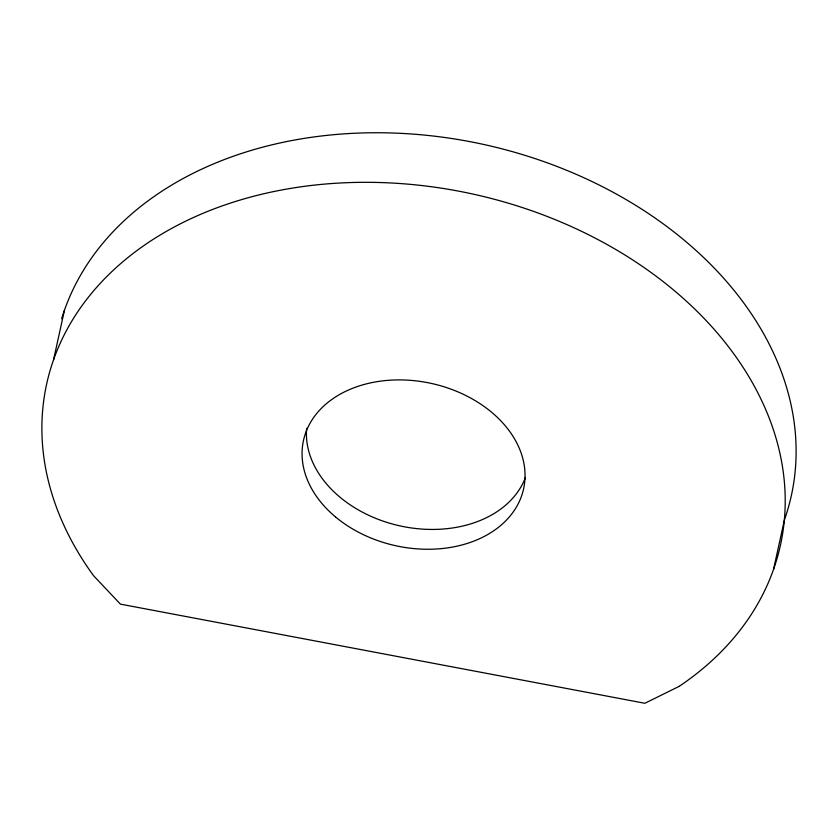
<?xml version="1.0" encoding="UTF-8"?>
<svg xmlns="http://www.w3.org/2000/svg" width="838" height="838" viewBox="0 0 838 838"><rect width="100%" height="100%" fill="white"/><g stroke="black" fill="none" stroke-linecap="round" stroke-linejoin="round"><path stroke-width="1.26" d="M53.569 359.732L64.463 310.165M773.537 569.431L784.431 519.853A375.644 276.959 12.4 0 0 511.075 151.269A375.644 276.959 12.4 0 0 61.656 318.733M525.468 477.398A112.69 83.088 12.4 0 1 399.422 525.761A112.69 83.088 12.4 0 1 306.656 428.302M679.063 686.416L644.862 703.271L120.421 604.135L93.615 575.758A375.644 276.959 12.4 0 1 197.234 215.806A375.644 276.959 12.4 0 1 695.781 310.05A375.644 276.959 12.4 0 1 679.063 686.416M335.525 516.941A112.69 83.088 12.4 0 0 521.54 496.033A112.69 83.088 12.4 0 0 383.584 380.766A112.69 83.088 12.4 0 0 335.525 516.941"/></g></svg>
